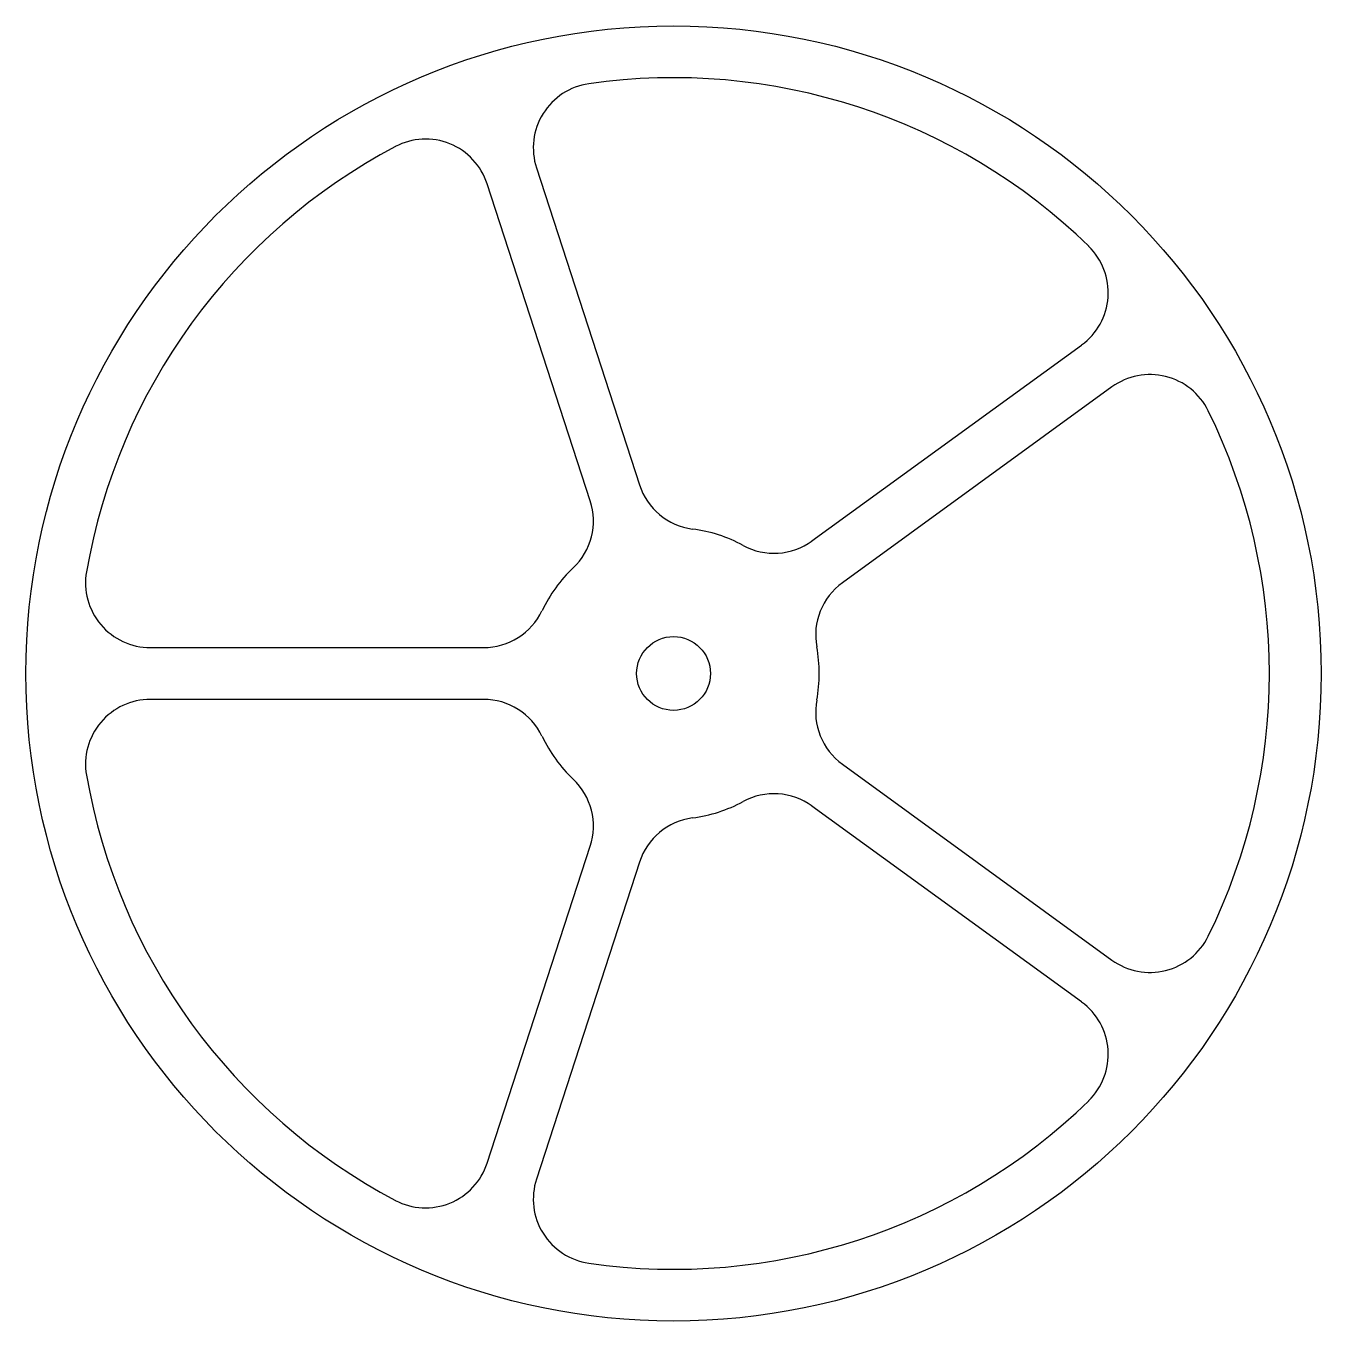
# Model space of a CAD drawing. Header units: inches. Extents: x 4.5 to 14.5, y 2.6 to 12.6.
import ezdxf

# ---------------------------------------------------------------- set-up
doc = ezdxf.new("R2010")
doc.units = ezdxf.units.IN
doc.header["$LTSCALE"] = 1.21
doc.header["$MEASUREMENT"] = 0
doc.layers.get('0').update_dxf_attribs({"linetype": 'CONTINUOUS'})
doc.layers.add('02___PRT_ALL_AXES', color=7, linetype='CONTINUOUS')

msp = doc.modelspace()

# ---------------------------------------------------------------- linework, layer by layer
at = {"color": 7, "linetype": 'Continuous'}
for p, q in [((8.416, 11.537), (9.212, 9.089)), ((8.831, 8.966), (8.036, 11.413)), ((10.543, 8.657), (12.625, 10.169)), ((12.86, 9.846), (10.779, 8.333)), ((5.435, 7.833), (8.008, 7.833)), ((8.008, 7.433), (5.435, 7.433)), ((10.779, 6.933), (12.86, 5.42)), ((12.625, 5.097), (10.543, 6.609)), ((8.036, 3.853), (8.831, 6.3)), ((9.212, 6.176), (8.416, 3.729))]:
    msp.add_line(p, q, dxfattribs=at)
msp.add_circle((9.475, 7.633), 0.285, dxfattribs=at)
for centre, radius, start, end in [((9.475, 7.633), 4.6, 45.8304, 98.1696), ((8.892, 11.691), 0.5, 98.1696, 198), ((9.475, 7.633), 4.6, 117.8304, 170.1696), ((7.56, 11.259), 0.5, 18, 117.8304), ((12.331, 10.574), 0.5, 306, 45.8304), ((13.154, 9.441), 0.5, 26.1696, 126), ((9.475, 7.633), 4.6, 333.8304, 26.1696), ((9.687, 9.244), 0.5, 198, 262.4836), ((8.356, 8.811), 0.5, 313.5164, 18), ((9.475, 7.633), 1.125, 61.5164, 82.4836), ((10.25, 9.061), 0.5, 241.5164, 306), ((5.435, 8.333), 0.5, 170.1696, 270), ((9.475, 7.633), 1.125, 133.5164, 154.4836), ((11.072, 7.929), 0.5, 126, 190.4836), ((8.008, 8.333), 0.5, 270, 334.4836), ((9.475, 7.633), 1.125, 349.5164, 10.4836), ((5.435, 6.933), 0.5, 90, 189.8304), ((8.008, 6.933), 0.5, 25.5164, 90), ((11.072, 7.337), 0.5, 169.5164, 234), ((9.475, 7.633), 1.125, 205.5164, 226.4836), ((9.475, 7.633), 4.6, 189.8304, 242.1696), ((8.356, 6.454), 0.5, 342, 46.4836), ((10.25, 6.205), 0.5, 54, 118.4836), ((9.475, 7.633), 1.125, 277.5164, 298.4836), ((9.687, 6.022), 0.5, 97.5164, 162), ((13.154, 5.825), 0.5, 234, 333.8304), ((12.331, 4.692), 0.5, 314.1696, 54), ((9.475, 7.633), 4.6, 261.8304, 314.1696), ((7.56, 4.007), 0.5, 242.1696, 342), ((8.892, 3.575), 0.5, 162, 261.8304)]:
    msp.add_arc(centre, radius, start, end, dxfattribs=at)
at = {"layer": '02___PRT_ALL_AXES', "color": 7, "linetype": 'Continuous'}
msp.add_circle((9.475, 7.633), 5, dxfattribs=at)

doc.saveas('drawing.dxf')
